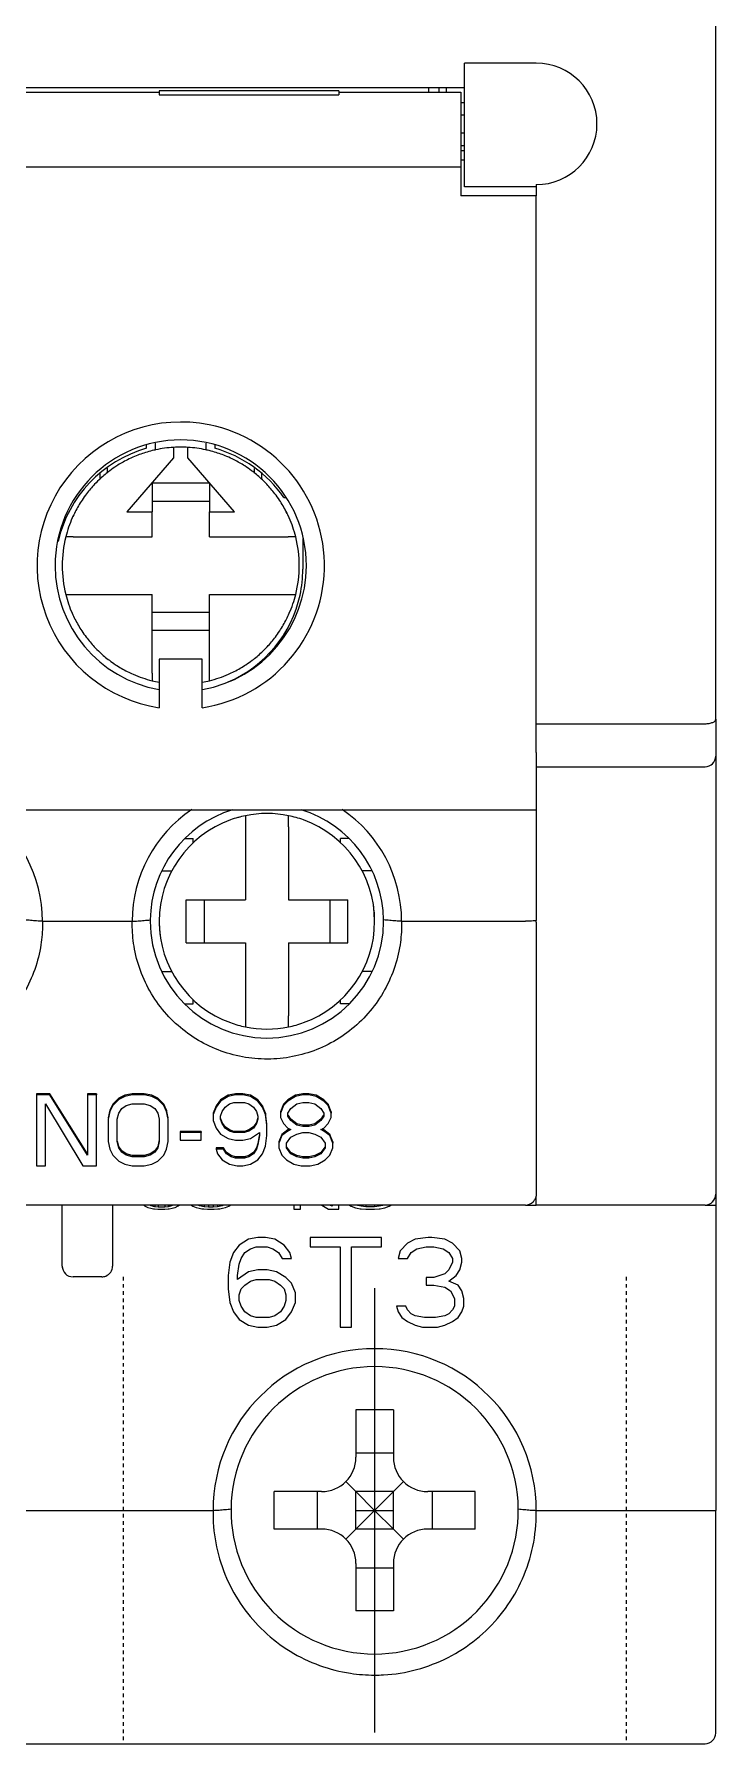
# Model space of a CAD drawing. Header units: millimetres. Extents: x 0 to 55, y 0 to 80.6.
# Drawn here: x 36.02 to 55, y 0 to 47.6 of the extents above; entities that cross this region are included whole.
import ezdxf

# ---------------------------------------------------------------- set-up
doc = ezdxf.new("R2010")
doc.units = ezdxf.units.MM
doc.linetypes.add('HIDDEN', pattern=[0.375, 0.25, -0.125])

# ---------------------------------------------------------------- blocks, each defined once
blk = doc.blocks.new('MT-63')
at = {"color": 7, "linetype": 'Continuous'}
for p, q in [((54.7, 28.524), (54.7, 59.5)), ((47.7, 46.187), (47.7, 46.791)), ((49.7, 46.791), (47.7, 46.791)), ((47.7, 46.1), (47.7, 46.187)), ((39.2, 46.1), (15.2, 46.1)), ((15.2, 45.982), (39.2, 45.982)), ((44.2, 46.1), (39.2, 46.1)), ((39.2, 46.017), (39.2, 45.906)), ((44.2, 46.017), (39.2, 46.017)), ((39.2, 45.906), (44.2, 45.906)), ((47.7, 46.1), (44.2, 46.1)), ((44.2, 46.017), (44.2, 45.982)), ((44.2, 45.982), (44.2, 45.906)), ((44.2, 45.982), (47.6, 45.982)), ((46.7, 46.1), (46.7, 45.982)), ((47, 45.982), (47, 46.1)), ((47.2, 45.982), (47.2, 46.1)), ((47.6, 45.982), (47.6, 45.369)), ((47.6, 45.7), (47.7, 45.7)), ((47.7, 45.7), (47.7, 46.1)), ((47.7, 45.4), (47.7, 45.7)), ((47.6, 45.369), (47.6, 45.35)), ((47.6, 45.35), (47.6, 45.1)), ((47.6, 45.35), (47.7, 45.35)), ((47.7, 45.35), (47.7, 45.4)), ((47.7, 44.85), (47.7, 45.35)), ((47.6, 45.1), (47.6, 44.85)), ((47.6, 44.85), (47.6, 44.775)), ((47.6, 44.85), (47.7, 44.85)), ((47.6, 44.775), (47.6, 43.9)), ((47.7, 44.8), (47.7, 44.85)), ((47.7, 44.5), (47.7, 44.8)), ((47.6, 44.5), (47.7, 44.5)), ((47.7, 44.35), (47.6, 44.35)), ((47.7, 44.35), (47.7, 44.5)), ((47.7, 43.35), (47.7, 44.35)), ((6.8, 43.9), (47.6, 43.9)), ((47.6, 44.1), (47.7, 44.1)), ((47.6, 43.9), (47.6, 43.1)), ((49.7, 43.35), (47.7, 43.35)), ((49.7, 43.35), (47.7, 43.35)), ((49.7, 43.409), (49.7, 43.1)), ((49.7, 43.1), (47.6, 43.1)), ((49.7, 28.4), (49.7, 43.1)), ((39.1, 36.025), (39.1, 36.208)), ((39.1, 36.025), (39.1, 36.208)), ((40.5, 36.208), (40.5, 36.025)), ((40.5, 36.208), (40.5, 36.025)), ((39.6, 35.8), (38.3, 34.3)), ((38.85, 36.069), (38.85, 36.162)), ((39.6, 36.094), (39.6, 35.894)), ((39.6, 35.894), (39.6, 35.8)), ((40, 35.894), (40, 36.094)), ((40, 35.8), (40, 35.894)), ((41.3, 34.3), (40, 35.8)), ((40.75, 36.162), (40.75, 36.069)), ((37.55, 35.377), (37.55, 35.203)), ((37.75, 35.514), (37.75, 35.38)), ((41.85, 35.38), (41.85, 35.509)), ((42.05, 35.366), (42.05, 35.203)), ((39, 35.1), (39, 34.3)), ((40.6, 35.1), (39, 35.1)), ((40.6, 35.1), (40.6, 34.3)), ((38.3, 34.3), (39, 34.3)), ((39, 34.6), (40.6, 34.6)), ((39, 33.6), (39, 34.3)), ((40.6, 33.6), (40.6, 34.3)), ((40.6, 34.3), (41.3, 34.3)), ((42.672, 34.7), (42.716, 34.7)), ((36.805, 33.6), (36.598, 33.6)), ((36.805, 33.6), (39, 33.6)), ((40.6, 33.6), (42.795, 33.6)), ((43.002, 33.6), (42.795, 33.6)), ((43.2, 33.56), (43.2, 32.7)), ((36.598, 32), (36.805, 32)), ((36.805, 32), (39, 32)), ((39, 29.805), (39, 32)), ((40.6, 29.805), (40.6, 32)), ((40.6, 32), (42.795, 32)), ((42.795, 32), (43.002, 32)), ((40.6, 31.5), (39, 31.5)), ((40.6, 31), (39, 31)), ((39.2, 30.2), (39.2, 28.845)), ((40.4, 30.2), (39.2, 30.2)), ((40.4, 28.845), (40.4, 30.2)), ((39, 29.805), (39, 29.598)), ((40.6, 29.598), (40.6, 29.805)), ((49.7, 27.602), (49.7, 28.4)), ((49.7, 28.4), (54.4, 28.4)), ((54.7, 28.524), (54.7, 27.5)), ((49.7, 27.602), (49.7, 27.452)), ((49.7, 27.452), (49.7, 27.2)), ((49.7, 27.2), (49.7, 26.85)), ((49.7, 27.2), (54.4, 27.2)), ((54.7, 27.5), (54.7, 22.926)), ((54.7, 27.5), (54.7, 22.926)), ((49.7, 26.85), (49.7, 26.167)), ((28, 26), (49.7, 26)), ((41.6, 25.839), (41.6, 25.532)), ((42.8, 25.532), (42.8, 25.839)), ((49.7, 26.167), (49.7, 26.067)), ((49.7, 26.067), (49.7, 26)), ((49.7, 26), (49.7, 22.926)), ((41.6, 25.532), (41.6, 23.5)), ((42.8, 25.532), (42.8, 23.5)), ((39.918, 25.2), (40.15, 25.2)), ((40.15, 25.09), (40.15, 25.2)), ((44.481, 25.2), (44.25, 25.2)), ((44.25, 25.09), (44.25, 25.2)), ((39.282, 24.3), (39.55, 24.3)), ((45.118, 24.3), (44.85, 24.3)), ((39.95, 23.5), (41.6, 23.5)), ((39.95, 22.3), (39.95, 23.5)), ((40.45, 23.5), (40.45, 22.3)), ((42.8, 23.5), (44.45, 23.5)), ((43.95, 23.5), (43.95, 22.3)), ((44.45, 22.3), (44.45, 23.5)), ((35.949, 22.9), (38.451, 22.9)), ((45.949, 22.9), (49.4, 22.9)), ((49.7, 22.913), (49.7, 22.926)), ((49.7, 22.9), (49.7, 22.913)), ((49.7, 22.874), (49.7, 22.9)), ((49.7, 22.874), (49.7, 15.3)), ((54.7, 22.926), (54.7, 15.3)), ((54.7, 22.926), (54.7, 15.3)), ((39.95, 22.3), (41.6, 22.3)), ((41.6, 22.3), (41.6, 20.268)), ((42.8, 22.3), (42.8, 20.268)), ((42.8, 22.3), (44.45, 22.3)), ((39.283, 21.5), (39.55, 21.5)), ((45.117, 21.5), (44.85, 21.5)), ((39.919, 20.6), (40.15, 20.6)), ((40.15, 20.6), (40.15, 20.71)), ((44.25, 20.6), (44.25, 20.71)), ((44.481, 20.6), (44.25, 20.6)), ((41.6, 20.268), (41.6, 19.961)), ((42.8, 19.961), (42.8, 20.268)), ((35.783, 18.099), (35.783, 18.064)), ((36.158, 18.099), (35.783, 18.099)), ((37.2, 16.422), (36.158, 18.099)), ((36.158, 18.099), (36.158, 18.064)), ((37.2, 18.099), (37.2, 18.064)), ((37.45, 18.099), (37.2, 18.099)), ((37.45, 18.099), (37.45, 18.064)), ((38.45, 18.099), (38.242, 18.057)), ((38.783, 18.099), (38.45, 18.099)), ((38.45, 18.099), (38.45, 18.064)), ((38.992, 18.057), (38.783, 18.099)), ((38.783, 18.099), (38.783, 18.064)), ((41.325, 18.099), (41.117, 18.057)), ((41.533, 18.099), (41.325, 18.099)), ((41.325, 18.099), (41.325, 18.064)), ((41.742, 18.057), (41.533, 18.099)), ((41.533, 18.099), (41.533, 18.064)), ((43.2, 18.099), (42.992, 18.057)), ((43.367, 18.099), (43.2, 18.099)), ((43.2, 18.099), (43.2, 18.064)), ((43.575, 18.057), (43.367, 18.099)), ((43.367, 18.099), (43.367, 18.064)), ((35.783, 18.064), (35.783, 16.094)), ((36.158, 18.064), (35.783, 18.064)), ((36.033, 17.813), (37.075, 16.094)), ((36.033, 16.094), (36.033, 17.813)), ((37.2, 16.388), (36.158, 18.064)), ((37.2, 18.064), (37.2, 16.422)), ((37.45, 18.064), (37.2, 18.064)), ((37.45, 16.094), (37.45, 18.064)), ((37.825, 17.638), (37.783, 17.428)), ((37.908, 17.805), (37.825, 17.638)), ((37.908, 17.771), (37.825, 17.603)), ((37.825, 17.638), (37.825, 17.603)), ((38.075, 17.973), (37.908, 17.805)), ((38.075, 17.938), (37.908, 17.771)), ((37.908, 17.805), (37.908, 17.771)), ((38.242, 18.057), (38.075, 17.973)), ((38.242, 18.022), (38.075, 17.938)), ((38.075, 17.973), (38.075, 17.938)), ((38.075, 17.561), (38.158, 17.687)), ((38.158, 17.687), (38.283, 17.771)), ((38.45, 18.064), (38.242, 18.022)), ((38.242, 18.057), (38.242, 18.022)), ((38.283, 17.771), (38.45, 17.813)), ((38.783, 18.064), (38.45, 18.064)), ((38.45, 17.813), (38.783, 17.813)), ((38.992, 18.022), (38.783, 18.064)), ((38.783, 17.813), (38.95, 17.771)), ((38.95, 17.771), (39.075, 17.687)), ((39.158, 17.973), (38.992, 18.057)), ((38.992, 18.057), (38.992, 18.022)), ((39.158, 17.938), (38.992, 18.022)), ((39.075, 17.687), (39.158, 17.561)), ((39.325, 17.805), (39.158, 17.973)), ((39.158, 17.973), (39.158, 17.938)), ((39.325, 17.771), (39.158, 17.938)), ((39.408, 17.638), (39.325, 17.805)), ((39.325, 17.805), (39.325, 17.771)), ((39.408, 17.603), (39.325, 17.771)), ((39.45, 17.428), (39.408, 17.638)), ((39.408, 17.638), (39.408, 17.603)), ((40.783, 17.763), (40.7, 17.554)), ((40.783, 17.729), (40.7, 17.519)), ((40.908, 17.931), (40.783, 17.763)), ((40.908, 17.896), (40.783, 17.729)), ((40.783, 17.763), (40.783, 17.729)), ((41.117, 18.057), (40.908, 17.931)), ((41.117, 18.022), (40.908, 17.896)), ((40.908, 17.931), (40.908, 17.896)), ((40.95, 17.603), (41.033, 17.729)), ((41.033, 17.729), (41.158, 17.813)), ((41.325, 18.064), (41.117, 18.022)), ((41.117, 18.057), (41.117, 18.022)), ((41.158, 17.813), (41.283, 17.854)), ((41.283, 17.854), (41.575, 17.854)), ((41.533, 18.064), (41.325, 18.064)), ((41.742, 18.022), (41.533, 18.064)), ((41.575, 17.854), (41.7, 17.813)), ((41.7, 17.813), (41.825, 17.729)), ((41.95, 17.931), (41.742, 18.057)), ((41.742, 18.057), (41.742, 18.022)), ((41.95, 17.896), (41.742, 18.022)), ((41.825, 17.729), (41.908, 17.603)), ((42.075, 17.763), (41.95, 17.931)), ((41.95, 17.931), (41.95, 17.896)), ((42.075, 17.729), (41.95, 17.896)), ((42.158, 17.554), (42.075, 17.763)), ((42.075, 17.763), (42.075, 17.729)), ((42.158, 17.519), (42.075, 17.729)), ((42.658, 17.805), (42.575, 17.596)), ((42.658, 17.771), (42.575, 17.561)), ((42.783, 17.931), (42.658, 17.805)), ((42.783, 17.896), (42.658, 17.771)), ((42.658, 17.805), (42.658, 17.771)), ((42.992, 18.057), (42.783, 17.931)), ((42.992, 18.022), (42.783, 17.896)), ((42.783, 17.931), (42.783, 17.896)), ((42.783, 17.561), (42.867, 17.687)), ((42.867, 17.687), (43.033, 17.813)), ((43.2, 18.064), (42.992, 18.022)), ((42.992, 18.057), (42.992, 18.022)), ((43.033, 17.813), (43.2, 17.854)), ((43.367, 18.064), (43.2, 18.064)), ((43.2, 17.854), (43.367, 17.854)), ((43.575, 18.022), (43.367, 18.064)), ((43.367, 17.854), (43.533, 17.813)), ((43.533, 17.813), (43.7, 17.687)), ((43.783, 17.931), (43.575, 18.057)), ((43.575, 18.057), (43.575, 18.022)), ((43.783, 17.896), (43.575, 18.022)), ((43.7, 17.687), (43.783, 17.561)), ((43.908, 17.805), (43.783, 17.931)), ((43.783, 17.931), (43.783, 17.896)), ((43.908, 17.771), (43.783, 17.896)), ((43.992, 17.596), (43.908, 17.805)), ((43.908, 17.805), (43.908, 17.771)), ((43.992, 17.561), (43.908, 17.771)), ((37.825, 17.603), (37.783, 17.393)), ((37.783, 17.393), (37.783, 16.765)), ((38.033, 17.393), (38.075, 17.561)), ((38.033, 16.765), (38.033, 17.393)), ((39.158, 17.561), (39.2, 17.393)), ((39.2, 17.393), (39.2, 16.765)), ((39.45, 17.393), (39.408, 17.603)), ((39.45, 16.765), (39.45, 17.393)), ((40.7, 17.554), (40.7, 17.519)), ((40.7, 17.519), (40.7, 17.352)), ((40.7, 17.352), (40.783, 17.142)), ((40.783, 17.142), (40.908, 16.974)), ((40.908, 17.477), (40.95, 17.603)), ((40.908, 17.393), (40.908, 17.477)), ((40.95, 17.268), (40.908, 17.393)), ((40.95, 17.302), (40.919, 17.397)), ((41.033, 17.177), (40.95, 17.302)), ((40.95, 17.302), (40.95, 17.268)), ((41.033, 17.142), (40.95, 17.268)), ((41.158, 17.093), (41.033, 17.177)), ((41.033, 17.177), (41.033, 17.142)), ((41.158, 17.058), (41.033, 17.142)), ((41.825, 17.177), (41.7, 17.093)), ((41.825, 17.142), (41.7, 17.058)), ((41.908, 17.302), (41.825, 17.177)), ((41.908, 17.268), (41.825, 17.142)), ((41.825, 17.177), (41.825, 17.142)), ((41.908, 17.603), (41.95, 17.477)), ((41.94, 17.397), (41.908, 17.302)), ((41.95, 17.393), (41.908, 17.268)), ((41.908, 17.302), (41.908, 17.268)), ((41.95, 17.428), (41.94, 17.397)), ((41.95, 17.477), (41.95, 17.393)), ((42.2, 17.261), (42.158, 17.554)), ((42.158, 17.554), (42.158, 17.519)), ((42.2, 17.226), (42.158, 17.519)), ((42.2, 16.932), (42.2, 17.226)), ((42.575, 17.596), (42.575, 17.561)), ((42.575, 17.561), (42.575, 17.435)), ((42.575, 17.435), (42.658, 17.268)), ((42.658, 17.268), (42.783, 17.142)), ((42.783, 17.477), (42.783, 17.561)), ((42.799, 17.488), (42.783, 17.512)), ((42.867, 17.352), (42.783, 17.477)), ((42.783, 17.142), (42.803, 17.132)), ((42.867, 17.386), (42.799, 17.488)), ((42.867, 17.386), (42.867, 17.352)), ((43.033, 17.261), (42.867, 17.386)), ((43.033, 17.226), (42.867, 17.352)), ((43.2, 17.219), (43.033, 17.261)), ((43.033, 17.261), (43.033, 17.226)), ((43.2, 17.184), (43.033, 17.226)), ((43.367, 17.219), (43.2, 17.219)), ((43.2, 17.219), (43.2, 17.184)), ((43.367, 17.184), (43.2, 17.184)), ((43.533, 17.261), (43.367, 17.219)), ((43.533, 17.226), (43.367, 17.184)), ((43.367, 17.219), (43.367, 17.184)), ((43.7, 17.386), (43.533, 17.261)), ((43.7, 17.352), (43.533, 17.226)), ((43.533, 17.261), (43.533, 17.226)), ((43.767, 17.488), (43.7, 17.386)), ((43.783, 17.477), (43.7, 17.352)), ((43.7, 17.386), (43.7, 17.352)), ((43.764, 17.132), (43.783, 17.142)), ((43.783, 17.512), (43.767, 17.488)), ((43.783, 17.561), (43.783, 17.477)), ((43.783, 17.142), (43.908, 17.268)), ((43.908, 17.268), (43.992, 17.435)), ((43.992, 17.596), (43.992, 17.561)), ((43.992, 17.435), (43.992, 17.561)), ((37.783, 16.765), (37.825, 16.555)), ((38.075, 16.597), (38.033, 16.765)), ((38.075, 16.632), (38.041, 16.767)), ((39.192, 16.767), (39.158, 16.632)), ((39.2, 16.765), (39.158, 16.597)), ((39.2, 16.8), (39.192, 16.767)), ((39.408, 16.555), (39.45, 16.765)), ((39.783, 17.051), (39.783, 17.016)), ((40.367, 17.051), (39.783, 17.051)), ((39.783, 17.016), (39.783, 16.807)), ((40.367, 17.016), (39.783, 17.016)), ((39.783, 16.807), (40.367, 16.807)), ((40.367, 17.051), (40.367, 17.016)), ((40.367, 16.807), (40.367, 17.016)), ((40.908, 16.974), (41.117, 16.849)), ((41.117, 16.849), (41.325, 16.807)), ((41.158, 17.093), (41.158, 17.058)), ((41.283, 17.051), (41.158, 17.093)), ((41.283, 17.016), (41.158, 17.058)), ((41.283, 17.051), (41.283, 17.016)), ((41.575, 17.051), (41.283, 17.051)), ((41.575, 17.016), (41.283, 17.016)), ((41.325, 16.807), (41.533, 16.807)), ((41.533, 16.807), (41.742, 16.849)), ((41.7, 17.093), (41.575, 17.051)), ((41.7, 17.058), (41.575, 17.016)), ((41.575, 17.051), (41.575, 17.016)), ((41.7, 17.093), (41.7, 17.058)), ((41.742, 16.849), (41.992, 17.016)), ((41.95, 16.716), (41.908, 16.59)), ((41.95, 16.681), (41.908, 16.555)), ((41.986, 16.933), (41.95, 16.716)), ((41.992, 16.932), (41.95, 16.681)), ((41.95, 16.716), (41.95, 16.681)), ((41.992, 17.016), (41.992, 16.932)), ((42.158, 16.639), (42.2, 16.932)), ((42.617, 16.967), (42.533, 16.758)), ((42.617, 16.932), (42.533, 16.723)), ((42.533, 16.758), (42.533, 16.723)), ((42.533, 16.723), (42.533, 16.597)), ((42.783, 17.093), (42.617, 16.967)), ((42.783, 17.058), (42.617, 16.932)), ((42.617, 16.967), (42.617, 16.932)), ((42.742, 16.723), (42.867, 16.891)), ((42.742, 16.597), (42.742, 16.723)), ((42.803, 17.103), (42.783, 17.093)), ((42.867, 17.1), (42.783, 17.058)), ((42.783, 17.093), (42.783, 17.058)), ((42.803, 17.132), (42.817, 17.125)), ((42.832, 17.117), (42.803, 17.103)), ((42.817, 17.125), (42.867, 17.1)), ((42.867, 16.891), (43.033, 16.974)), ((43.033, 16.974), (43.2, 17.016)), ((43.2, 17.016), (43.367, 17.016)), ((43.367, 17.016), (43.533, 16.974)), ((43.533, 16.974), (43.7, 16.891)), ((43.7, 17.1), (43.75, 17.125)), ((43.783, 17.058), (43.7, 17.1)), ((43.7, 16.891), (43.825, 16.723)), ((43.764, 17.103), (43.735, 17.117)), ((43.75, 17.125), (43.764, 17.132)), ((43.783, 17.093), (43.764, 17.103)), ((43.95, 16.967), (43.783, 17.093)), ((43.783, 17.093), (43.783, 17.058)), ((43.95, 16.932), (43.783, 17.058)), ((43.825, 16.723), (43.825, 16.597)), ((44.033, 16.758), (43.95, 16.967)), ((43.95, 16.967), (43.95, 16.932)), ((44.033, 16.723), (43.95, 16.932)), ((44.033, 16.758), (44.033, 16.723)), ((44.033, 16.597), (44.033, 16.723)), ((37.2, 16.422), (37.2, 16.388)), ((37.825, 16.555), (37.908, 16.388)), ((37.908, 16.388), (38.075, 16.22)), ((38.158, 16.506), (38.075, 16.632)), ((38.075, 16.632), (38.075, 16.597)), ((38.158, 16.472), (38.075, 16.597)), ((38.075, 16.22), (38.242, 16.136)), ((38.283, 16.422), (38.158, 16.506)), ((38.158, 16.506), (38.158, 16.472)), ((38.283, 16.388), (38.158, 16.472)), ((38.45, 16.381), (38.283, 16.422)), ((38.283, 16.422), (38.283, 16.388)), ((38.45, 16.346), (38.283, 16.388)), ((38.783, 16.381), (38.45, 16.381)), ((38.45, 16.381), (38.45, 16.346)), ((38.783, 16.346), (38.45, 16.346)), ((38.95, 16.422), (38.783, 16.381)), ((38.95, 16.388), (38.783, 16.346)), ((38.783, 16.381), (38.783, 16.346)), ((39.075, 16.506), (38.95, 16.422)), ((39.075, 16.472), (38.95, 16.388)), ((38.95, 16.422), (38.95, 16.388)), ((38.992, 16.136), (39.158, 16.22)), ((39.158, 16.632), (39.075, 16.506)), ((39.158, 16.597), (39.075, 16.472)), ((39.075, 16.506), (39.075, 16.472)), ((39.158, 16.632), (39.158, 16.597)), ((39.158, 16.22), (39.325, 16.388)), ((39.325, 16.388), (39.408, 16.555)), ((40.783, 16.59), (40.783, 16.555)), ((40.992, 16.59), (40.783, 16.59)), ((40.783, 16.555), (40.825, 16.43)), ((40.992, 16.555), (40.783, 16.555)), ((40.825, 16.43), (40.95, 16.262)), ((40.95, 16.262), (41.158, 16.136)), ((40.992, 16.59), (40.992, 16.555)), ((41.075, 16.464), (40.992, 16.59)), ((41.075, 16.43), (40.992, 16.555)), ((41.075, 16.464), (41.075, 16.43)), ((41.2, 16.381), (41.075, 16.464)), ((41.2, 16.346), (41.075, 16.43)), ((41.2, 16.381), (41.2, 16.346)), ((41.325, 16.339), (41.2, 16.381)), ((41.325, 16.304), (41.2, 16.346)), ((41.325, 16.339), (41.325, 16.304)), ((41.575, 16.339), (41.325, 16.339)), ((41.575, 16.304), (41.325, 16.304)), ((41.7, 16.381), (41.575, 16.339)), ((41.7, 16.346), (41.575, 16.304)), ((41.575, 16.339), (41.575, 16.304)), ((41.825, 16.464), (41.7, 16.381)), ((41.825, 16.43), (41.7, 16.346)), ((41.7, 16.381), (41.7, 16.346)), ((41.742, 16.136), (41.95, 16.262)), ((41.908, 16.59), (41.825, 16.464)), ((41.908, 16.555), (41.825, 16.43)), ((41.825, 16.464), (41.825, 16.43)), ((41.908, 16.59), (41.908, 16.555)), ((41.95, 16.262), (42.075, 16.43)), ((42.075, 16.43), (42.158, 16.639)), ((42.533, 16.597), (42.617, 16.388)), ((42.617, 16.388), (42.742, 16.262)), ((42.758, 16.61), (42.742, 16.632)), ((42.867, 16.43), (42.742, 16.597)), ((42.742, 16.262), (42.95, 16.136)), ((42.867, 16.464), (42.758, 16.61)), ((43.033, 16.381), (42.867, 16.464)), ((42.867, 16.464), (42.867, 16.43)), ((43.033, 16.346), (42.867, 16.43)), ((43.2, 16.339), (43.033, 16.381)), ((43.033, 16.381), (43.033, 16.346)), ((43.2, 16.304), (43.033, 16.346)), ((43.367, 16.339), (43.2, 16.339)), ((43.2, 16.339), (43.2, 16.304)), ((43.367, 16.304), (43.2, 16.304)), ((43.533, 16.381), (43.367, 16.339)), ((43.533, 16.346), (43.367, 16.304)), ((43.367, 16.339), (43.367, 16.304)), ((43.7, 16.464), (43.533, 16.381)), ((43.7, 16.43), (43.533, 16.346)), ((43.533, 16.381), (43.533, 16.346)), ((43.617, 16.136), (43.825, 16.262)), ((43.808, 16.61), (43.7, 16.464)), ((43.825, 16.597), (43.7, 16.43)), ((43.7, 16.464), (43.7, 16.43)), ((43.825, 16.632), (43.808, 16.61)), ((43.825, 16.262), (43.95, 16.388)), ((43.95, 16.388), (44.033, 16.597)), ((35.783, 16.094), (36.033, 16.094)), ((37.075, 16.094), (37.45, 16.094)), ((38.242, 16.136), (38.45, 16.094)), ((38.45, 16.094), (38.783, 16.094)), ((38.783, 16.094), (38.992, 16.136)), ((41.158, 16.136), (41.367, 16.094)), ((41.367, 16.094), (41.533, 16.094)), ((41.533, 16.094), (41.742, 16.136)), ((42.95, 16.136), (43.158, 16.094)), ((43.158, 16.094), (43.408, 16.094)), ((43.408, 16.094), (43.617, 16.136)), ((49.7, 15.3), (49.7, 15.248)), ((49.7, 15), (49.7, 15.248)), ((54.7, 15.3), (54.7, 15)), ((54.7, 15.3), (54.7, 15)), ((54.7, 15.3), (54.7, 15)), ((54.7, 15.3), (54.7, 15)), ((49.4, 15), (5, 15)), ((36.5, 13.3), (36.5, 15)), ((37.9, 15), (37.9, 13.3)), ((37.9, 15), (37.9, 13.3)), ((38.772, 15), (38.794, 14.976)), ((38.794, 14.976), (38.88, 14.933)), ((38.88, 14.933), (38.887, 14.929)), ((38.887, 14.929), (38.967, 14.912)), ((38.981, 14.976), (38.938, 15)), ((38.967, 14.912), (39.044, 14.895)), ((38.981, 15), (38.981, 14.976)), ((39.075, 14.953), (38.981, 14.976)), ((39.044, 14.895), (39.071, 14.893)), ((39.071, 14.893), (39.165, 14.886)), ((39.075, 15), (39.075, 14.953)), ((39.169, 14.941), (39.075, 14.953)), ((39.165, 14.886), (39.2, 14.883)), ((39.169, 15), (39.169, 14.941)), ((39.356, 14.941), (39.169, 14.941)), ((39.2, 14.883), (39.325, 14.883)), ((39.325, 14.883), (39.36, 14.886)), ((39.356, 15), (39.356, 14.941)), ((39.45, 14.953), (39.356, 14.941)), ((39.36, 14.886), (39.454, 14.893)), ((39.45, 15), (39.45, 14.953)), ((39.544, 14.976), (39.45, 14.953)), ((39.454, 14.893), (39.481, 14.895)), ((39.481, 14.895), (39.558, 14.912)), ((39.587, 15), (39.544, 14.976)), ((39.544, 15), (39.544, 14.976)), ((39.558, 14.912), (39.637, 14.929)), ((39.637, 14.929), (39.645, 14.933)), ((39.645, 14.933), (39.731, 14.976)), ((39.731, 14.976), (39.757, 15)), ((40.099, 15), (40.137, 14.964)), ((40.137, 14.964), (40.231, 14.929)), ((40.231, 14.929), (40.311, 14.912)), ((40.325, 14.976), (40.276, 15)), ((40.311, 14.912), (40.387, 14.895)), ((40.325, 15), (40.325, 14.976)), ((40.45, 14.953), (40.325, 14.976)), ((40.387, 14.895), (40.445, 14.89)), ((40.445, 14.89), (40.544, 14.883)), ((40.45, 15), (40.45, 14.953)), ((40.575, 14.941), (40.45, 14.953)), ((40.544, 14.883), (40.575, 14.883)), ((40.575, 15), (40.575, 14.941)), ((40.7, 14.941), (40.575, 14.941)), ((40.575, 14.883), (40.7, 14.883)), ((40.7, 15), (40.7, 14.941)), ((40.825, 14.953), (40.7, 14.941)), ((40.7, 14.883), (40.731, 14.883)), ((40.731, 14.883), (40.83, 14.89)), ((40.825, 15), (40.825, 14.953)), ((40.95, 14.976), (40.825, 14.953)), ((40.83, 14.89), (40.888, 14.895)), ((40.888, 14.895), (40.964, 14.912)), ((40.999, 15), (40.95, 14.976)), ((40.95, 15), (40.95, 14.976)), ((40.964, 14.912), (41.044, 14.929)), ((41.044, 14.929), (41.137, 14.964)), ((41.137, 14.964), (41.176, 15)), ((42.95, 15), (42.95, 14.883)), ((42.95, 14.883), (43.137, 14.883)), ((43.137, 14.883), (43.137, 15)), ((43.727, 15), (43.919, 14.883)), ((43.919, 14.883), (44.2, 14.883)), ((44.013, 14.964), (43.952, 15)), ((44.013, 15), (44.013, 14.964)), ((44.2, 14.883), (44.2, 15)), ((44.496, 15), (44.544, 14.964)), ((44.544, 14.964), (44.669, 14.918)), ((44.669, 14.918), (44.717, 14.909)), ((44.731, 14.987), (44.709, 15)), ((44.717, 14.909), (44.794, 14.895)), ((44.731, 15), (44.731, 14.987)), ((44.825, 14.964), (44.731, 14.987)), ((44.794, 14.895), (44.82, 14.893)), ((44.82, 14.893), (44.95, 14.883)), ((44.825, 15), (44.825, 14.964)), ((44.95, 14.953), (44.825, 14.964)), ((44.95, 15), (44.95, 14.953)), ((45.2, 14.953), (44.95, 14.953)), ((44.95, 14.883), (45.2, 14.883)), ((45.2, 15), (45.2, 14.953)), ((45.325, 14.964), (45.2, 14.953)), ((45.2, 14.883), (45.33, 14.893)), ((45.325, 15), (45.325, 14.964)), ((45.419, 14.987), (45.325, 14.964)), ((45.33, 14.893), (45.356, 14.895)), ((45.356, 14.895), (45.433, 14.909)), ((45.441, 15), (45.419, 14.987)), ((45.419, 15), (45.419, 14.987)), ((45.433, 14.909), (45.481, 14.918)), ((45.481, 14.918), (45.606, 14.964)), ((45.606, 14.964), (45.654, 15)), ((49.4, 15), (49.7, 15)), ((54.4, 15), (49.7, 15)), ((54.4, 15), (54.7, 15)), ((54.7, 15), (54.7, 6.5)), ((41.429, 13.887), (41.273, 13.674)), ((41.69, 14.047), (41.429, 13.887)), ((41.95, 14.1), (41.69, 14.047)), ((41.742, 13.781), (41.898, 13.834)), ((41.898, 13.834), (42.21, 13.834)), ((42.158, 14.1), (41.95, 14.1)), ((42.419, 14.047), (42.158, 14.1)), ((42.21, 13.834), (42.367, 13.781)), ((42.679, 13.887), (42.419, 14.047)), ((42.835, 13.674), (42.679, 13.887)), ((43.408, 14.1), (43.408, 13.834)), ((45.387, 14.1), (43.408, 14.1)), ((43.408, 13.834), (44.242, 13.834)), ((44.242, 13.834), (44.242, 11.6)), ((44.554, 11.6), (44.554, 13.834)), ((44.554, 13.834), (45.387, 13.834)), ((45.387, 13.834), (45.387, 14.1)), ((46.117, 13.94), (45.908, 13.728)), ((46.325, 14.047), (46.117, 13.94)), ((46.69, 14.1), (46.325, 14.047)), ((46.377, 13.781), (46.637, 13.834)), ((46.637, 13.834), (46.846, 13.834)), ((46.794, 14.1), (46.69, 14.1)), ((47.158, 14.047), (46.794, 14.1)), ((46.846, 13.834), (47.106, 13.781)), ((47.367, 13.94), (47.158, 14.047)), ((47.575, 13.728), (47.367, 13.94)), ((41.169, 13.409), (41.117, 13.036)), ((41.273, 13.674), (41.169, 13.409)), ((41.377, 13.036), (41.429, 13.355)), ((41.429, 13.355), (41.481, 13.515)), ((41.481, 13.515), (41.585, 13.674)), ((41.585, 13.674), (41.742, 13.781)), ((42.367, 13.781), (42.523, 13.674)), ((42.523, 13.674), (42.627, 13.515)), ((42.627, 13.515), (42.887, 13.515)), ((42.887, 13.515), (42.835, 13.674)), ((45.908, 13.728), (45.856, 13.515)), ((45.856, 13.515), (46.117, 13.515)), ((46.117, 13.515), (46.221, 13.674)), ((46.221, 13.674), (46.377, 13.781)), ((47.106, 13.781), (47.262, 13.674)), ((47.262, 13.674), (47.367, 13.515)), ((47.367, 13.409), (47.262, 13.196)), ((47.367, 13.515), (47.367, 13.409)), ((47.627, 13.515), (47.575, 13.728)), ((47.575, 13.196), (47.627, 13.409)), ((47.627, 13.409), (47.627, 13.515)), ((37.6, 13), (36.8, 13)), ((37.6, 13), (36.8, 13)), ((41.117, 13.036), (41.117, 12.664)), ((41.69, 13.143), (41.377, 12.93)), ((41.377, 12.93), (41.377, 13.036)), ((41.585, 12.77), (41.742, 12.877)), ((41.95, 13.196), (41.69, 13.143)), ((41.742, 12.877), (41.898, 12.93)), ((41.898, 12.93), (42.262, 12.93)), ((42.21, 13.196), (41.95, 13.196)), ((42.471, 13.143), (42.21, 13.196)), ((42.262, 12.93), (42.419, 12.877)), ((42.419, 12.877), (42.575, 12.77)), ((42.731, 12.983), (42.471, 13.143)), ((42.887, 12.823), (42.731, 12.983)), ((46.846, 12.983), (46.637, 12.983)), ((46.637, 12.983), (46.637, 12.77)), ((47.158, 13.089), (46.846, 12.983)), ((47.262, 13.196), (47.158, 13.089)), ((47.262, 12.877), (47.471, 13.036)), ((47.523, 12.77), (47.262, 12.877)), ((47.471, 13.036), (47.575, 13.196)), ((41.117, 12.664), (41.169, 12.291)), ((41.429, 12.504), (41.481, 12.664)), ((41.429, 12.345), (41.429, 12.504)), ((41.481, 12.664), (41.585, 12.77)), ((42.575, 12.77), (42.679, 12.664)), ((42.679, 12.664), (42.731, 12.504)), ((42.731, 12.504), (42.731, 12.345)), ((42.992, 12.557), (42.887, 12.823)), ((42.992, 12.291), (42.992, 12.557)), ((46.637, 12.77), (46.846, 12.77)), ((46.846, 12.77), (47.158, 12.717)), ((47.158, 12.717), (47.315, 12.611)), ((47.315, 12.611), (47.419, 12.398)), ((47.419, 12.398), (47.419, 12.185)), ((47.627, 12.611), (47.523, 12.77)), ((47.679, 12.398), (47.627, 12.611)), ((47.679, 12.185), (47.679, 12.398)), ((41.169, 12.291), (41.273, 12.026)), ((41.273, 12.026), (41.429, 11.813)), ((41.481, 12.185), (41.429, 12.345)), ((41.585, 12.026), (41.481, 12.185)), ((41.742, 11.919), (41.585, 12.026)), ((41.898, 11.866), (41.742, 11.919)), ((42.419, 11.919), (42.262, 11.866)), ((42.575, 12.026), (42.419, 11.919)), ((42.679, 12.185), (42.575, 12.026)), ((42.731, 12.345), (42.679, 12.185)), ((42.731, 11.813), (42.887, 12.026)), ((42.887, 12.026), (42.992, 12.291)), ((46.065, 12.185), (45.804, 12.185)), ((45.804, 12.185), (45.856, 12.026)), ((45.856, 12.026), (45.96, 11.866)), ((46.117, 12.079), (46.065, 12.185)), ((46.221, 11.972), (46.117, 12.079)), ((46.325, 11.919), (46.221, 11.972)), ((46.585, 11.866), (46.325, 11.919)), ((47.158, 11.919), (46.898, 11.866)), ((47.262, 11.972), (47.158, 11.919)), ((47.367, 12.079), (47.262, 11.972)), ((47.419, 12.185), (47.367, 12.079)), ((47.523, 11.866), (47.627, 12.026)), ((47.627, 12.026), (47.679, 12.185)), ((41.429, 11.813), (41.69, 11.653)), ((41.69, 11.653), (41.95, 11.6)), ((42.262, 11.866), (41.898, 11.866)), ((41.95, 11.6), (42.21, 11.6)), ((42.21, 11.6), (42.471, 11.653)), ((42.471, 11.653), (42.731, 11.813)), ((44.242, 11.6), (44.554, 11.6)), ((45.96, 11.866), (46.117, 11.76)), ((46.117, 11.76), (46.325, 11.653)), ((46.325, 11.653), (46.533, 11.6)), ((46.533, 11.6), (46.95, 11.6)), ((46.898, 11.866), (46.585, 11.866)), ((46.95, 11.6), (47.158, 11.653)), ((47.158, 11.653), (47.367, 11.76)), ((47.367, 11.76), (47.523, 11.866)), ((44.68, 9.3), (44.68, 7.98)), ((45.72, 9.3), (44.68, 9.3)), ((45.72, 9.3), (45.72, 7.98)), ((44.68, 8.1), (45.72, 8.1)), ((44.399, 7.301), (44.68, 7.02)), ((46.001, 7.301), (45.72, 7.02)), ((42.4, 5.98), (42.4, 7.02)), ((43.72, 7.02), (42.4, 7.02)), ((43.6, 7.02), (43.6, 5.98)), ((44.68, 5.98), (44.68, 7.02)), ((45.72, 7.02), (44.68, 7.02)), ((45.2, 6.5), (44.68, 7.02)), ((45.2, 7.02), (45.2, 6.5)), ((45.2, 6.5), (45.72, 7.02)), ((45.72, 5.98), (45.72, 7.02)), ((48, 7.02), (46.68, 7.02)), ((46.8, 7.02), (46.8, 5.98)), ((48, 5.98), (48, 7.02)), ((31.7, 6.5), (40.7, 6.5)), ((44.68, 6.5), (45.2, 6.5)), ((45.2, 6.5), (44.68, 5.98)), ((45.2, 6.5), (45.2, 5.98)), ((45.2, 6.5), (45.72, 5.98)), ((45.2, 6.5), (45.72, 6.5)), ((49.7, 6.5), (54.7, 6.5)), ((54.7, 0.3), (54.7, 6.5)), ((43.72, 5.98), (42.4, 5.98)), ((44.399, 5.699), (44.68, 5.98)), ((45.72, 5.98), (44.68, 5.98)), ((46.001, 5.699), (45.72, 5.98)), ((48, 5.98), (46.68, 5.98)), ((44.68, 5.02), (44.68, 3.7)), ((44.68, 4.9), (45.72, 4.9)), ((45.72, 5.02), (45.72, 3.7)), ((45.72, 3.7), (44.68, 3.7)), ((0, 0), (54.4, 0))]:
    blk.add_line(p, q, dxfattribs=at)
at = {"linetype": 'HIDDEN', "ltscale": 0.4}
for p, q in [((38.2, 13), (38.2, 0)), ((52.2, 13), (52.2, 0))]:
    blk.add_line(p, q, dxfattribs=at)
blk.add_line((45.2, 12.683), (45.2, 0.317))
at = {"color": 7, "linetype": 'Continuous'}
for centre, radius, start, end in [((49.7, 45.1), 1.691, 270, 90), ((39.8, 32.8), 4, 78.5864, 261.3731), ((39.8, 32.8), 4, 278.6269, 78.5864), ((39.8, 32.8), 3.5, 0, 180), ((39.8, 32.7), 3.5, 105.7493, 167.266), ((39.8, 32.8), 3.3, 116.7555, 122.717), ((39.8, 32.8), 3.3, 116.7475, 122.7253), ((39.8, 32.8), 3.3, 112.8908, 116.7555), ((39.8, 32.8), 3.3, 112.8986, 116.7475), ((39.8, 32.8), 3.3, 106.521, 112.8908), ((39.8, 32.8), 3.3, 106.5156, 112.8986), ((39.8, 32.8), 3.3, 103.0973, 106.521), ((39.8, 32.8), 3.3, 103.1028, 106.5156), ((39.8, 32.8), 3.3, 102.2492, 103.0973), ((39.8, 32.8), 3.3, 102.2467, 103.1028), ((39.8, 32.8), 3.3, 93.4746, 102.2492), ((39.8, 32.8), 3.3, 93.4746, 102.2467), ((39.8, 32.8), 3.3, 86.5254, 93.4746), ((39.8, 32.8), 3.3, 77.7508, 86.5254), ((39.8, 32.8), 3.3, 77.7533, 86.5254), ((39.8, 32.8), 3.3, 76.9027, 77.7508), ((39.8, 32.8), 3.3, 76.8972, 77.7533), ((39.8, 32.8), 3.3, 73.4791, 76.9027), ((39.8, 32.8), 3.3, 73.4846, 76.8972), ((39.8, 32.8), 3.3, 67.1092, 73.4791), ((39.8, 32.8), 3.3, 67.1015, 73.4846), ((39.8, 32.7), 3.5, 34.8499, 74.2507), ((39.8, 32.8), 3.3, 63.2442, 67.1092), ((39.8, 32.8), 3.3, 63.2522, 67.1015), ((39.8, 32.8), 3.3, 57.2746, 63.2522), ((39.8, 32.8), 3.3, 57.2829, 63.2442), ((39.8, 32.8), 3.3, 132.6042, 136.5927), ((39.8, 32.8), 3.3, 132.6128, 136.5843), ((39.8, 32.8), 3.3, 126.725, 132.6042), ((39.8, 32.8), 3.3, 126.7162, 132.6128), ((39.8, 32.8), 3.3, 122.717, 126.725), ((39.8, 32.8), 3.3, 122.7253, 126.7162), ((39.8, 32.8), 3.3, 53.2747, 57.2829), ((39.8, 32.8), 3.3, 53.2835, 57.2746), ((39.8, 32.8), 3.3, 47.3955, 53.2747), ((39.8, 32.8), 3.3, 47.3868, 53.2835), ((39.8, 32.8), 3.3, 43.4072, 47.3955), ((39.8, 32.8), 3.3, 43.4156, 47.3868), ((39.8, 32.8), 3.3, 142.6169, 146.4096), ((39.8, 32.8), 3.3, 142.6242, 146.4022), ((39.8, 32.8), 3.3, 136.5927, 142.6169), ((39.8, 32.8), 3.3, 136.5843, 142.6242), ((39.8, 32.8), 3.3, 37.3829, 43.4072), ((39.8, 32.8), 3.3, 37.3756, 43.4156), ((39.8, 32.8), 3.3, 33.5905, 37.3829), ((39.8, 32.8), 3.3, 33.5979, 37.3756), ((39.8, 32.8), 3.3, 152.9988, 156.1982), ((39.8, 32.8), 3.3, 153.0028, 156.1933), ((39.8, 32.8), 3.3, 146.4096, 152.9988), ((39.8, 32.8), 3.3, 146.4022, 153.0028), ((39.8, 32.8), 3.3, 27.0011, 33.5905), ((39.8, 32.8), 3.3, 26.9971, 33.5979), ((39.8, 32.8), 3.3, 23.8019, 27.0011), ((39.8, 32.8), 3.3, 23.8068, 26.9971), ((39.8, 32.8), 3.3, 156.1982, 165.9703), ((39.8, 32.8), 3.3, 156.1933, 165.9703), ((39.8, 32.8), 3.3, 14.0297, 23.8019), ((39.8, 32.8), 3.3, 14.0297, 23.8068), ((39.8, 32.8), 3.3, 165.9703, 194.0297), ((39.8, 32.8), 3.3, 345.9703, 14.0297), ((39.8, 32.8), 3.5, 180, 260.0522), ((39.8, 32.8), 3.5, 279.9478, 0), ((39.8, 32.7), 3.4, 347.8267, 0), ((39.8, 32.8), 3.3, 194.0297, 203.6799), ((39.8, 32.8), 3.3, 194.0297, 203.6852), ((39.8, 32.7), 3.4, 292.9034, 347.8267), ((39.8, 32.8), 3.3, 336.3202, 345.9703), ((39.8, 32.8), 3.3, 336.3148, 345.9703), ((39.8, 32.8), 3.3, 203.6799, 206.8132), ((39.8, 32.8), 3.3, 203.6852, 206.8088), ((39.8, 32.8), 3.3, 333.1867, 336.3202), ((39.8, 32.8), 3.3, 333.191, 336.3148), ((39.8, 32.8), 3.3, 206.8088, 213.3693), ((39.8, 32.8), 3.3, 206.8132, 213.3614), ((39.8, 32.8), 3.3, 213.3614, 217.0397), ((39.8, 32.8), 3.3, 213.3693, 217.0327), ((39.8, 32.8), 3.3, 322.9603, 326.6386), ((39.8, 32.8), 3.3, 322.9673, 326.6307), ((39.8, 32.8), 3.3, 326.6307, 333.191), ((39.8, 32.8), 3.3, 326.6386, 333.1867), ((39.8, 32.8), 3.3, 217.0327, 223.1079), ((39.8, 32.8), 3.3, 217.0397, 223.0995), ((39.8, 32.8), 3.3, 223.0995, 226.9003), ((39.8, 32.8), 3.3, 223.1079, 226.8919), ((39.8, 32.8), 3.3, 313.0997, 316.9005), ((39.8, 32.8), 3.3, 313.1081, 316.8921), ((39.8, 32.8), 3.3, 316.8921, 322.9673), ((39.8, 32.8), 3.3, 316.9005, 322.9603), ((39.8, 32.8), 3.3, 226.8919, 232.9672), ((39.8, 32.8), 3.3, 226.9003, 232.9602), ((39.8, 32.8), 3.3, 232.9602, 236.6383), ((39.8, 32.8), 3.3, 232.9672, 236.6304), ((39.8, 32.8), 3.3, 236.6383, 243.1867), ((39.8, 32.8), 3.3, 236.6304, 243.191), ((39.8, 32.8), 3.3, 296.8088, 303.3696), ((39.8, 32.8), 3.3, 296.8132, 303.3616), ((39.8, 32.8), 3.3, 303.3616, 307.0399), ((39.8, 32.8), 3.3, 303.3696, 307.0328), ((39.8, 32.8), 3.3, 307.0328, 313.1081), ((39.8, 32.8), 3.3, 307.0399, 313.0997), ((39.8, 32.8), 3.3, 243.1867, 246.3199), ((39.8, 32.8), 3.3, 243.191, 246.3146), ((39.8, 32.8), 3.3, 246.3146, 255.9703), ((39.8, 32.8), 3.3, 246.3199, 255.9703), ((39.8, 32.8), 3.3, 255.9703, 259.5109), ((39.8, 32.8), 3.3, 280.4891, 284.0297), ((39.8, 32.8), 3.3, 284.0297, 293.6801), ((39.8, 32.8), 3.3, 284.0297, 293.6855), ((39.8, 32.8), 3.3, 293.6801, 296.8132), ((39.8, 32.8), 3.3, 293.6855, 296.8088), ((54.4, 27.5), 0.3, 270, 0), ((32.2, 22.9), 3.75, 0, 56.0678), ((42.2, 22.9), 3.75, 123.9323, 180), ((42.2, 22.9), 3.25, 107.1428, 179.3231), ((42.2, 22.9), 3, 109.8518, 180), ((42.2, 22.9), 3, 109.8543, 180), ((42.2, 22.9), 3, 101.537, 109.8518), ((42.2, 22.9), 3, 101.537, 109.8543), ((42.2, 22.9), 3, 104.9564, 105.6978), ((42.2, 22.9), 3, 78.463, 101.537), ((42.2, 22.9), 3, 70.1482, 78.463), ((42.2, 22.9), 3, 70.1457, 78.463), ((42.2, 22.9), 3.25, 0.6762, 72.8547), ((42.2, 22.9), 3, 0, 70.1482), ((42.2, 22.9), 3, 0, 70.1457), ((42.2, 22.9), 3.75, 0, 56.0678), ((42.2, 22.9), 3, 0, 8.8608), ((42.2, 22.9), 3.25, 179.3231, 180), ((42.2, 22.9), 3.25, 180, 0), ((42.2, 22.9), 3, 180, 188.8608), ((42.2, 22.9), 3, 180, 250.1482), ((42.2, 22.9), 3, 180, 250.1457), ((42.2, 22.9), 3, 289.8518, 0), ((42.2, 22.9), 3, 289.8543, 0), ((42.2, 22.9), 3.25, 0, 0.6762), ((42.2, 22.9), 3, 250.1482, 258.463), ((42.2, 22.9), 3, 250.1457, 258.463), ((42.2, 22.9), 3, 281.537, 289.8518), ((42.2, 22.9), 3, 281.537, 289.8543), ((42.2, 22.9), 3, 258.463, 281.537), ((54.4, 15.3), 0.3, 270, 0), ((54.4, 15.3), 0.3, 270, 0), ((49.4, 15.3), 0.3, 270, 315.0765), ((49.4, 15.3), 0.3, 315.0765, 323.8614), ((49.4, 15.3), 0.3, 323.8614, 341.915), ((54.4, 15.3), 0.3, 311.5262, 318.5407), ((54.4, 15.3), 0.3, 311.5262, 318.5407), ((36.8, 13.3), 0.3, 180, 270), ((36.8, 13.3), 0.3, 180, 202.3567), ((37.6, 13.3), 0.3, 270, 292.4859), ((37.6, 13.3), 0.3, 292.4859, 0), ((45.2, 6.5), 4.5, 0, 180), ((45.2, 6.5), 4, 90, 179.4427), ((45.2, 6.5), 4, 0.5579, 90), ((43.72, 7.98), 0.96, 270, 0), ((46.68, 7.98), 0.96, 180, 270), ((45.2, 6.5), 4, 179.4427, 270), ((45.2, 6.5), 4, 270, 0.5579), ((43.72, 5.02), 0.96, 0, 90), ((46.68, 5.02), 0.96, 90, 180), ((54.4, 0.3), 0.3, 270, 0)]:
    blk.add_arc(centre, radius, start, end, dxfattribs=at)
for points, knots in [([(54.4, 28.4), (54.44, 28.4), (54.514, 28.406), (54.609, 28.432), (54.677, 28.468), (54.7, 28.507), (54.7, 28.524)], [0, 0, 0, 0, 0.119907, 0.2211209, 0.295184, 0.3455515, 0.3455515, 0.3455515, 0.3455515]), ([(35.95, 22.9), (35.896, 22.904), (35.786, 22.907), (35.619, 22.924), (35.507, 22.932), (35.45, 22.938)], [0, 0, 0, 0, 0.1630559, 0.3302428, 0.5017094, 0.5017094, 0.5017094, 0.5017094]), ([(35.949, 22.9), (35.95, 22.886), (35.95, 22.857), (35.95, 22.828), (35.95, 22.813)], [0, 0, 0, 0, 0.04345153, 0.08683529, 0.08683529, 0.08683529, 0.08683529]), ([(38.45, 22.9), (38.504, 22.904), (38.614, 22.907), (38.781, 22.924), (38.893, 22.932), (38.95, 22.938)], [0, 0, 0, 0, 0.1630632, 0.3302503, 0.5017072, 0.5017072, 0.5017072, 0.5017072]), ([(38.45, 22.813), (38.45, 22.828), (38.45, 22.857), (38.45, 22.886), (38.451, 22.9)], [0, 0, 0, 0, 0.04338501, 0.08683577, 0.08683577, 0.08683577, 0.08683577]), ([(45.95, 22.9), (45.896, 22.904), (45.786, 22.907), (45.619, 22.924), (45.507, 22.932), (45.45, 22.938)], [0, 0, 0, 0, 0.1630559, 0.3302428, 0.5017094, 0.5017094, 0.5017094, 0.5017094]), ([(45.949, 22.9), (45.95, 22.886), (45.95, 22.857), (45.95, 22.828), (45.95, 22.813)], [0, 0, 0, 0, 0.04345153, 0.08683529, 0.08683529, 0.08683529, 0.08683529]), ([(49.612, 22.908), (49.58, 22.904), (49.509, 22.902), (49.438, 22.9), (49.4, 22.9)], [0, 0, 0, 0, 0.0975015, 0.2125397, 0.2125397, 0.2125397, 0.2125397]), ([(49.7, 22.926), (49.7, 22.918), (49.656, 22.915), (49.634, 22.91), (49.612, 22.908)], [0, 0, 0, 0, 0.02485778, 0.09031205, 0.09031205, 0.09031205, 0.09031205]), ([(35.95, 22.813), (35.95, 22.623), (35.917, 22.198), (35.755, 21.551), (35.453, 20.902), (35.033, 20.321), (34.513, 19.834), (33.916, 19.454), (33.262, 19.194), (32.57, 19.059), (31.865, 19.056), (31.172, 19.184), (30.515, 19.439), (29.914, 19.812), (29.391, 20.295), (28.965, 20.871), (28.657, 21.517), (28.511, 22.077), (28.458, 22.511), (28.45, 22.713), (28.45, 22.813)], [0, 0, 0, 0, 0.569536, 1.274934, 1.989464, 2.704256, 3.411887, 4.11346, 4.813661, 5.514408, 6.215199, 6.915897, 7.616005, 8.317457, 9.024967, 9.73965, 10.45408, 11.159379, 11.463952, 11.764598, 11.764598, 11.764598, 11.764598]), ([(45.95, 22.813), (45.95, 22.623), (45.917, 22.198), (45.755, 21.551), (45.453, 20.902), (45.033, 20.321), (44.513, 19.834), (43.916, 19.454), (43.262, 19.194), (42.57, 19.059), (41.865, 19.056), (41.172, 19.184), (40.515, 19.439), (39.914, 19.812), (39.391, 20.295), (38.965, 20.871), (38.657, 21.517), (38.511, 22.077), (38.458, 22.511), (38.45, 22.713), (38.45, 22.813)], [0, 0, 0, 0, 0.569536, 1.274934, 1.989464, 2.704256, 3.411887, 4.11346, 4.813661, 5.514408, 6.215199, 6.915897, 7.616005, 8.317457, 9.024967, 9.73965, 10.45408, 11.159379, 11.463952, 11.764598, 11.764598, 11.764598, 11.764598]), ([(40.7, 6.5), (40.756, 6.504), (40.868, 6.507), (41.035, 6.524), (41.145, 6.534), (41.2, 6.539)], [0, 0, 0, 0, 0.1688199, 0.3361403, 0.5017626, 0.5017626, 0.5017626, 0.5017626]), ([(40.701, 6.5), (40.7, 6.463), (40.698, 6.122), (40.767, 5.476), (41.047, 4.602), (41.497, 3.802), (42.1, 3.109), (42.83, 2.551), (43.65, 2.156), (44.454, 1.952), (44.975, 1.913), (45.2, 1.913)], [0, 0, 0, 0, 0.109941, 1.024271, 1.934687, 2.844402, 3.757569, 4.67338, 5.581322, 6.470029, 7.143946, 7.143946, 7.143946, 7.143946]), ([(45.2, 1.913), (45.282, 1.913), (45.676, 1.924), (46.378, 2.036), (47.258, 2.375), (48.052, 2.889), (48.723, 3.561), (49.243, 4.361), (49.583, 5.255), (49.695, 5.985), (49.701, 6.401), (49.699, 6.5)], [0, 0, 0, 0, 0.246428, 1.181034, 2.116711, 3.054991, 3.997563, 4.945007, 5.89594, 6.846038, 7.143196, 7.143196, 7.143196, 7.143196]), ([(49.2, 6.539), (49.255, 6.534), (49.365, 6.524), (49.532, 6.507), (49.644, 6.504), (49.7, 6.5)], [0, 0, 0, 0, 0.165567, 0.3328874, 0.50176, 0.50176, 0.50176, 0.50176])]:
    blk.add_open_spline(points, degree=3, knots=knots, dxfattribs=at)

msp = doc.modelspace()

# ---------------------------------------------------------------- block references
msp.add_blockref('MT-63', (0.3, 0))

doc.saveas('drawing.dxf')
